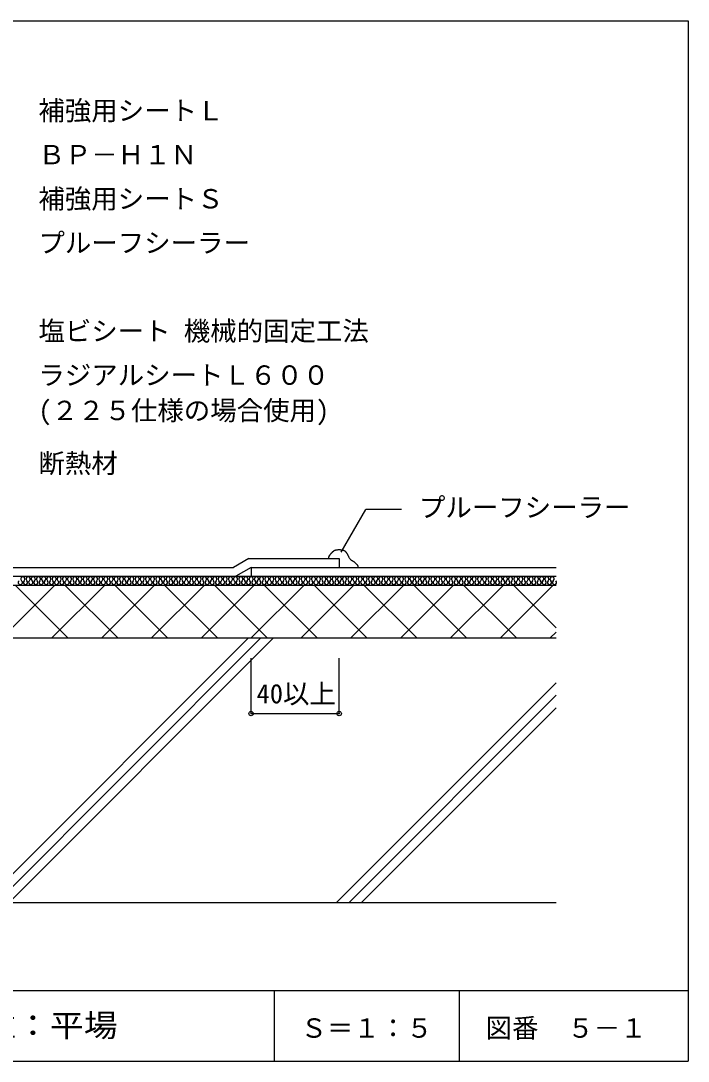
# Model space of a CAD drawing. Units: millimetres, scale not verified. Extents: x -365 to 435, y -625 to 605.
# Drawn here: x 56 to 435, y 15 to 605 of the extents above; entities that cross this region are included whole.
import ezdxf
from ezdxf.enums import TextEntityAlignment as Align

# ---------------------------------------------------------------- set-up
doc = ezdxf.new("R2010")
doc.units = ezdxf.units.MM
doc.header["$LTSCALE"] = 5
doc.header["$PDMODE"] = 32
doc.header["$PDSIZE"] = 2.5
for name, color, linetype in [('2-2_in line', 7, 'Continuous'), ('2-3', 3, 'Continuous'), ('2-4_out line', 2, 'Continuous'), ('2-A_moji', 7, 'Continuous'), ('2-B_dim', 7, 'Continuous'), ('2-D_ハッチ他', 4, 'Continuous'), ('2-E_con他', 4, 'Continuous'), ('F-2', 7, 'Continuous'), ('F-5', 6, 'Continuous'), ('F-7', 1, 'Continuous'), ('F-A', 7, 'Continuous')]:
    doc.layers.add(name, color=color, linetype=linetype)
doc.styles.add('HG丸ｺﾞｼｯｸM-PRO', font='')
doc.styles.add('ＭＳ ゴシック', font='')
doc.styles.get('HG丸ｺﾞｼｯｸM-PRO').set_extended_font_data('HG丸ｺﾞｼｯｸM-PRO')
doc.styles.get('ＭＳ ゴシック').set_extended_font_data('MS Gothic')

msp = doc.modelspace()

# ---------------------------------------------------------------- linework, layer by layer
at = {"layer": '2-2_in line'}
for p, q in [((-155.967, 289.836), (360.189, 289.836)), ((187.097, 294.836), (178.437, 289.836)), ((187.097, 294.836), (187.097, 289.836)), ((187.097, 294.836), (237.097, 294.836)), ((-155.967, 284.836), (360.189, 284.836)), ((-289.811, 254.836), (360.189, 254.836))]:
    msp.add_line(p, q, dxfattribs=at)
for points in [[(231.1, 299.836), (231.118, 299.967), (231.151, 300.192), (231.189, 300.416), (231.234, 300.636), (231.29, 300.853), (231.359, 301.064), (231.406, 301.184), (231.447, 301.276), (231.525, 301.432), (231.612, 301.584), (231.707, 301.733), (231.807, 301.878), (231.912, 302.02), (231.974, 302.102), (232.048, 302.197), (232.178, 302.357), (232.311, 302.515), (232.446, 302.671), (232.584, 302.824), (232.723, 302.976), (232.804, 303.063), (232.89, 303.154), (233.039, 303.31), (233.191, 303.463), (233.346, 303.613), (233.505, 303.76), (233.668, 303.901), (233.765, 303.981), (233.853, 304.049), (234.008, 304.164), (234.167, 304.272), (234.33, 304.372), (234.497, 304.465), (234.669, 304.548), (234.77, 304.592), (234.884, 304.637), (235.084, 304.704), (235.288, 304.761), (235.495, 304.808)], [(235.495, 304.808), (235.704, 304.848), (235.915, 304.881), (236.037, 304.898), (236.186, 304.917), (236.442, 304.944), (236.699, 304.963), (236.955, 304.972), (237.21, 304.97), (237.464, 304.956), (237.61, 304.942), (237.718, 304.928), (237.902, 304.899), (238.086, 304.865), (238.27, 304.827), (238.454, 304.787), (238.639, 304.746), (238.746, 304.723), (238.868, 304.698), (239.079, 304.655), (239.289, 304.609), (239.496, 304.556), (239.698, 304.494), (239.895, 304.418), (240.006, 304.366), (240.105, 304.313), (240.27, 304.21), (240.428, 304.093), (240.579, 303.965), (240.722, 303.828), (240.858, 303.683), (240.934, 303.596), (241.018, 303.494), (241.156, 303.312), (241.286, 303.126), (241.409, 302.936), (241.527, 302.742), (241.64, 302.546), (241.704, 302.431), (241.771, 302.308)], [(241.771, 302.308), (241.885, 302.095), (241.997, 301.88), (242.108, 301.665), (242.219, 301.45), (242.33, 301.233), (242.395, 301.108), (242.483, 300.939), (242.64, 300.65), (242.804, 300.365), (242.979, 300.088), (243.168, 299.822), (243.373, 299.569), (243.501, 299.429), (243.547, 299.382), (243.629, 299.303), (243.713, 299.226), (243.8, 299.152), (243.889, 299.081), (243.98, 299.013), (244.034, 298.975), (244.124, 298.916), (244.282, 298.82), (244.443, 298.728), (244.606, 298.639), (244.769, 298.55), (244.93, 298.458), (245.021, 298.403), (245.114, 298.343), (245.27, 298.236), (245.422, 298.123), (245.571, 298.005), (245.719, 297.885), (245.865, 297.763), (245.949, 297.692), (246.055, 297.602), (246.237, 297.447), (246.416, 297.29), (246.591, 297.129), (246.761, 296.962)], [(246.761, 296.962), (246.925, 296.789), (247.016, 296.685), (247.067, 296.622), (247.154, 296.513), (247.236, 296.401), (247.314, 296.285), (247.387, 296.167), (247.454, 296.045), (247.49, 295.974), (247.536, 295.872), (247.608, 295.693), (247.67, 295.511), (247.724, 295.325), (247.773, 295.136), (247.819, 294.947), (247.845, 294.836)]]:
    msp.add_lwpolyline(points, dxfattribs=at)
at = {"layer": '2-3'}
msp.add_line((-289.811, 104.836), (360.189, 104.836), dxfattribs=at)
at = {"layer": '2-4_out line'}
for p, q in [((185.758, 299.836), (177.097, 294.836)), ((185.758, 299.836), (237.097, 299.836)), ((237.097, 299.836), (237.097, 294.836)), ((-82.967, 294.836), (177.097, 294.836)), ((237.097, 294.836), (360.189, 294.836))]:
    msp.add_line(p, q, dxfattribs=at)
at = {"layer": '2-A_moji'}
for p in [(238.248, 303.451), (272.392, 327.625)]:
    msp.add_line(p, (252.205, 327.625), dxfattribs=at)
at = {"layer": '2-B_dim'}
for p, q in [((187.097, 211.969), (187.097, 243.432)), ((237.097, 211.969), (237.097, 243.432)), ((187.097, 211.969), (237.097, 211.969))]:
    msp.add_line(p, q, dxfattribs=at)
at = {"layer": '2-B_dim', "color": 1}
for p in [(187.097, 211.969), (237.097, 211.969)]:
    msp.add_point(p, dxfattribs=at)
at = {"layer": '2-D_ハッチ他'}
for p, q in [((45.794, 254.836), (75.794, 284.836)), ((53.155, 284.836), (83.155, 254.836)), ((74.078, 254.836), (104.078, 284.836)), ((81.439, 284.836), (111.439, 254.836)), ((102.362, 254.836), (132.362, 284.836)), ((109.723, 284.836), (139.723, 254.836)), ((130.647, 254.836), (160.647, 284.836)), ((138.008, 284.836), (168.008, 254.836)), ((158.931, 254.836), (188.931, 284.836)), ((166.292, 284.836), (196.292, 254.836)), ((187.215, 254.836), (217.215, 284.836)), ((194.576, 284.836), (224.576, 254.836)), ((215.499, 254.836), (245.499, 284.836)), ((222.86, 284.836), (252.86, 254.836)), ((243.784, 254.836), (273.784, 284.836)), ((251.145, 284.836), (281.145, 254.836)), ((272.068, 254.836), (302.068, 284.836)), ((279.429, 284.836), (309.429, 254.836)), ((300.352, 254.836), (330.352, 284.836)), ((307.713, 284.836), (337.713, 254.836)), ((328.637, 254.836), (358.637, 284.836)), ((335.998, 284.836), (360.189, 260.645)), ((356.921, 254.836), (360.189, 258.104))]:
    msp.add_line(p, q, dxfattribs=at)
for centre, start, end in [((57.629, 288.295), 307.52351, 232.47649), ((60.573, 288.295), 307.52351, 232.47649), ((63.517, 288.295), 307.52351, 232.47649), ((66.461, 288.295), 307.52351, 232.47649), ((69.404, 288.295), 307.52351, 232.47649), ((72.348, 288.295), 307.52351, 232.47649), ((75.292, 288.295), 307.52351, 232.47649), ((78.236, 288.295), 307.52351, 232.47649), ((81.18, 288.295), 307.52351, 232.47649), ((84.124, 288.295), 307.52351, 232.47649), ((87.068, 288.295), 307.52351, 232.47649), ((90.012, 288.295), 307.52351, 232.47649), ((92.956, 288.295), 307.52351, 232.47649), ((95.9, 288.295), 307.52351, 232.47649), ((98.844, 288.295), 307.52351, 232.47649), ((101.788, 288.295), 307.52351, 232.47649), ((104.731, 288.295), 307.52351, 232.47649), ((107.675, 288.295), 307.52351, 232.47649), ((110.619, 288.295), 307.52351, 232.47649), ((113.563, 288.295), 307.52351, 232.47649), ((116.507, 288.295), 307.52351, 232.47649), ((119.451, 288.295), 307.52351, 232.47649), ((122.395, 288.295), 307.52351, 232.47649), ((125.339, 288.295), 307.52351, 232.47649), ((128.283, 288.295), 307.52351, 232.47649), ((131.227, 288.295), 307.52351, 232.47649), ((134.171, 288.295), 307.52351, 232.47649), ((137.115, 288.295), 307.52351, 232.47649), ((140.059, 288.295), 307.52351, 232.47649), ((143.002, 288.295), 307.52351, 232.47649), ((145.946, 288.295), 307.52351, 232.47649), ((148.89, 288.295), 307.52351, 232.47649), ((151.834, 288.295), 307.52351, 232.47649), ((154.778, 288.295), 307.52351, 232.47649), ((157.722, 288.295), 307.52351, 232.47649), ((160.666, 288.295), 307.52351, 232.47649), ((163.61, 288.295), 307.52351, 232.47649), ((166.554, 288.295), 307.52351, 232.47649), ((169.498, 288.295), 307.52351, 232.47649), ((172.442, 288.295), 307.52351, 232.47649), ((175.386, 288.295), 307.52351, 232.47649), ((178.33, 288.295), 307.52351, 232.47649), ((181.273, 288.295), 307.52351, 232.47649), ((184.217, 288.295), 307.52351, 232.47649), ((187.161, 288.295), 307.52351, 232.47649), ((190.105, 288.295), 307.52351, 232.47649), ((193.049, 288.295), 307.52351, 232.47649), ((195.993, 288.295), 307.52351, 232.47649), ((198.937, 288.295), 307.52351, 232.47649), ((201.881, 288.295), 307.52351, 232.47649), ((204.825, 288.295), 307.52351, 232.47649), ((207.769, 288.295), 307.52351, 232.47649), ((210.713, 288.295), 307.52351, 232.47649), ((213.657, 288.295), 307.52351, 232.47649), ((216.6, 288.295), 307.52351, 232.47649), ((219.544, 288.295), 307.52351, 232.47649), ((222.488, 288.295), 307.52351, 232.47649), ((225.432, 288.295), 307.52351, 232.47649), ((228.376, 288.295), 307.52351, 232.47649), ((231.32, 288.295), 307.52351, 232.47649), ((234.264, 288.295), 307.52351, 232.47649), ((237.208, 288.295), 307.52351, 232.47649), ((240.152, 288.295), 307.52351, 232.47649), ((243.096, 288.295), 307.52351, 232.47649), ((246.04, 288.295), 307.52351, 232.47649), ((248.984, 288.295), 307.52351, 232.47649), ((251.928, 288.295), 307.52351, 232.47649), ((254.871, 288.295), 307.52351, 232.47649), ((257.815, 288.295), 307.52351, 232.47649), ((260.759, 288.295), 307.52351, 232.47649), ((263.703, 288.295), 307.52351, 232.47649), ((266.647, 288.295), 307.52351, 232.47649), ((269.591, 288.295), 307.52351, 232.47649), ((272.535, 288.295), 307.52351, 232.47649), ((275.479, 288.295), 307.52351, 232.47649), ((278.423, 288.295), 307.52351, 232.47649), ((281.367, 288.295), 307.52351, 232.47649), ((284.311, 288.295), 307.52351, 232.47649), ((287.255, 288.295), 307.52351, 232.47649), ((290.198, 288.295), 307.52351, 232.47649), ((293.142, 288.295), 307.52351, 232.47649), ((296.086, 288.295), 307.52351, 232.47649), ((299.03, 288.295), 307.52351, 232.47649), ((301.974, 288.295), 307.52351, 232.47649), ((304.918, 288.295), 307.52351, 232.47649), ((307.862, 288.295), 307.52351, 232.47649), ((310.806, 288.295), 307.52351, 232.47649), ((313.75, 288.295), 307.52351, 232.47649), ((316.694, 288.295), 307.52351, 232.47649), ((319.638, 288.295), 307.52351, 232.47649), ((322.582, 288.295), 307.52351, 232.47649), ((325.526, 288.295), 307.52351, 232.47649), ((328.469, 288.295), 307.52351, 232.47649), ((331.413, 288.295), 307.52351, 232.47649), ((334.357, 288.295), 307.52351, 232.47649), ((337.301, 288.295), 307.52351, 232.47649), ((340.245, 288.295), 307.52351, 232.47649), ((343.189, 288.295), 307.52351, 232.47649), ((346.133, 288.295), 307.52351, 232.47649), ((349.077, 288.295), 307.52351, 232.47649), ((352.021, 288.295), 307.52351, 232.47649), ((354.965, 288.295), 307.52351, 232.47649), ((357.909, 288.295), 307.52351, 232.47649), ((56.157, 286.378), 127.52351, 52.47649), ((59.101, 286.378), 127.52351, 52.47649), ((62.045, 286.378), 127.52351, 52.47649), ((64.989, 286.378), 127.52351, 52.47649), ((67.932, 286.378), 127.52351, 52.47649), ((70.876, 286.378), 127.52351, 52.47649), ((73.82, 286.378), 127.52351, 52.47649), ((76.764, 286.378), 127.52351, 52.47649), ((79.708, 286.378), 127.52351, 52.47649), ((82.652, 286.378), 127.52351, 52.47649), ((85.596, 286.378), 127.52351, 52.47649), ((88.54, 286.378), 127.52351, 52.47649), ((91.484, 286.378), 127.52351, 52.47649), ((94.428, 286.378), 127.52351, 52.47649), ((97.372, 286.378), 127.52351, 52.47649), ((100.316, 286.378), 127.52351, 52.47649), ((103.26, 286.378), 127.52351, 52.47649), ((106.203, 286.378), 127.52351, 52.47649), ((109.147, 286.378), 127.52351, 52.47649), ((112.091, 286.378), 127.52351, 52.47649), ((115.035, 286.378), 127.52351, 52.47649), ((117.979, 286.378), 127.52351, 52.47649), ((120.923, 286.378), 127.52351, 52.47649), ((123.867, 286.378), 127.52351, 52.47649), ((126.811, 286.378), 127.52351, 52.47649), ((129.755, 286.378), 127.52351, 52.47649), ((132.699, 286.378), 127.52351, 52.47649), ((135.643, 286.378), 127.52351, 52.47649), ((138.587, 286.378), 127.52351, 52.47649), ((141.531, 286.378), 127.52351, 52.47649), ((144.474, 286.378), 127.52351, 52.47649), ((147.418, 286.378), 127.52351, 52.47649), ((150.362, 286.378), 127.52351, 52.47649), ((153.306, 286.378), 127.52351, 52.47649), ((156.25, 286.378), 127.52351, 52.47649), ((159.194, 286.378), 127.52351, 52.47649), ((162.138, 286.378), 127.52351, 52.47649), ((165.082, 286.378), 127.52351, 52.47649), ((168.026, 286.378), 127.52351, 52.47649), ((170.97, 286.378), 127.52351, 52.47649), ((173.914, 286.378), 127.52351, 52.47649), ((176.858, 286.378), 127.52351, 52.47649), ((179.801, 286.378), 127.52351, 52.47649), ((182.745, 286.378), 127.52351, 52.47649), ((185.689, 286.378), 127.52351, 52.47649), ((188.633, 286.378), 127.52351, 52.47649), ((191.577, 286.378), 127.52351, 52.47649), ((194.521, 286.378), 127.52351, 52.47649), ((197.465, 286.378), 127.52351, 52.47649), ((200.409, 286.378), 127.52351, 52.47649), ((203.353, 286.378), 127.52351, 52.47649), ((206.297, 286.378), 127.52351, 52.47649), ((209.241, 286.378), 127.52351, 52.47649), ((212.185, 286.378), 127.52351, 52.47649), ((215.129, 286.378), 127.52351, 52.47649), ((218.072, 286.378), 127.52351, 52.47649), ((221.016, 286.378), 127.52351, 52.47649), ((223.96, 286.378), 127.52351, 52.47649), ((226.904, 286.378), 127.52351, 52.47649), ((229.848, 286.378), 127.52351, 52.47649), ((232.792, 286.378), 127.52351, 52.47649), ((235.736, 286.378), 127.52351, 52.47649), ((238.68, 286.378), 127.52351, 52.47649), ((241.624, 286.378), 127.52351, 52.47649), ((244.568, 286.378), 127.52351, 52.47649), ((247.512, 286.378), 127.52351, 52.47649), ((250.456, 286.378), 127.52351, 52.47649), ((253.399, 286.378), 127.52351, 52.47649), ((256.343, 286.378), 127.52351, 52.47649), ((259.287, 286.378), 127.52351, 52.47649), ((262.231, 286.378), 127.52351, 52.47649), ((265.175, 286.378), 127.52351, 52.47649), ((268.119, 286.378), 127.52351, 52.47649), ((271.063, 286.378), 127.52351, 52.47649), ((274.007, 286.378), 127.52351, 52.47649), ((276.951, 286.378), 127.52351, 52.47649), ((279.895, 286.378), 127.52351, 52.47649), ((282.839, 286.378), 127.52351, 52.47649), ((285.783, 286.378), 127.52351, 52.47649), ((288.727, 286.378), 127.52351, 52.47649), ((291.67, 286.378), 127.52351, 52.47649), ((294.614, 286.378), 127.52351, 52.47649), ((297.558, 286.378), 127.52351, 52.47649), ((300.502, 286.378), 127.52351, 52.47649), ((303.446, 286.378), 127.52351, 52.47649), ((306.39, 286.378), 127.52351, 52.47649), ((309.334, 286.378), 127.52351, 52.47649), ((312.278, 286.378), 127.52351, 52.47649), ((315.222, 286.378), 127.52351, 52.47649), ((318.166, 286.378), 127.52351, 52.47649), ((321.11, 286.378), 127.52351, 52.47649), ((324.054, 286.378), 127.52351, 52.47649), ((326.997, 286.378), 127.52351, 52.47649), ((329.941, 286.378), 127.52351, 52.47649), ((332.885, 286.378), 127.52351, 52.47649), ((335.829, 286.378), 127.52351, 52.47649), ((338.773, 286.378), 127.52351, 52.47649), ((341.717, 286.378), 127.52351, 52.47649), ((344.661, 286.378), 127.52351, 52.47649), ((347.605, 286.378), 127.52351, 52.47649), ((350.549, 286.378), 127.52351, 52.47649), ((353.493, 286.378), 127.52351, 52.47649), ((356.437, 286.378), 127.52351, 52.47649), ((359.381, 286.378), 127.52351, 52.47649)]:
    msp.add_arc(centre, 1.208, start, end, dxfattribs=at)
at = {"layer": '2-E_con他'}
for p, q in [((35.623, 104.836), (185.623, 254.836)), ((42.694, 104.836), (192.694, 254.836)), ((49.766, 104.836), (199.766, 254.836)), ((235.623, 104.836), (360.189, 229.402)), ((242.694, 104.836), (360.189, 222.331)), ((249.766, 104.836), (360.189, 215.259))]:
    msp.add_line(p, q, dxfattribs=at)
at = {"layer": 'F-2'}
for p, q in [((200.189, 54.836), (200.189, 14.836)), ((305.189, 54.836), (305.189, 14.836))]:
    msp.add_line(p, q, dxfattribs=at)
at = {"layer": 'F-5'}
msp.add_line((-364.811, 54.836), (435.189, 54.836), dxfattribs=at)
at = {"layer": 'F-7'}
for p, q in [((-364.811, 604.836), (435.189, 604.836)), ((435.189, 604.836), (435.189, 14.836)), ((-364.811, 14.836), (435.189, 14.836))]:
    msp.add_line(p, q, dxfattribs=at)

# ---------------------------------------------------------------- texts
at = {"layer": '2-A_moji', "style": 'ＭＳ ゴシック'}
for s, p in [('補強用シートＬ', (66.42, 545.125)), ('ＢＰ－Ｈ１Ｎ', (66.42, 520.125)), ('補強用シートＳ', (66.42, 495.125)), ('プルーフシーラー', (66.42, 470.125)), ('塩ビシート 機械的固定工法', (66.42, 420.125)), ('ラジアルシートＬ６００', (66.42, 395.125)), ('(２２５仕様の場合使用)', (66.42, 375.065)), ('断熱材', (66.42, 345.125)), ('プルーフシーラー', (282.392, 320.125))]:
    msp.add_text(s, height=11, dxfattribs=at).set_placement(p, align=Align.BOTTOM_LEFT)
at = {"layer": '2-B_dim', "style": 'ＭＳ ゴシック'}
msp.add_text('40以上', height=11, dxfattribs=at).set_placement((190.257, 214.469), align=Align.BOTTOM_LEFT)
at = {"layer": 'F-A', "style": 'HG丸ｺﾞｼｯｸM-PRO', "width": 1.1}
msp.add_text('部位：平場', height=12.83, dxfattribs=at).set_placement((15.189, 24.836), align=Align.BOTTOM_LEFT)
at = {"layer": 'F-A', "style": 'HG丸ｺﾞｼｯｸM-PRO'}
for s, p in [('Ｓ＝１：５', (215.189, 24.836)), ('図番', (320.189, 24.836)), ('５－１', (366.606, 24.836))]:
    msp.add_text(s, height=11, dxfattribs=at).set_placement(p, align=Align.BOTTOM_LEFT)

doc.saveas('drawing.dxf')
